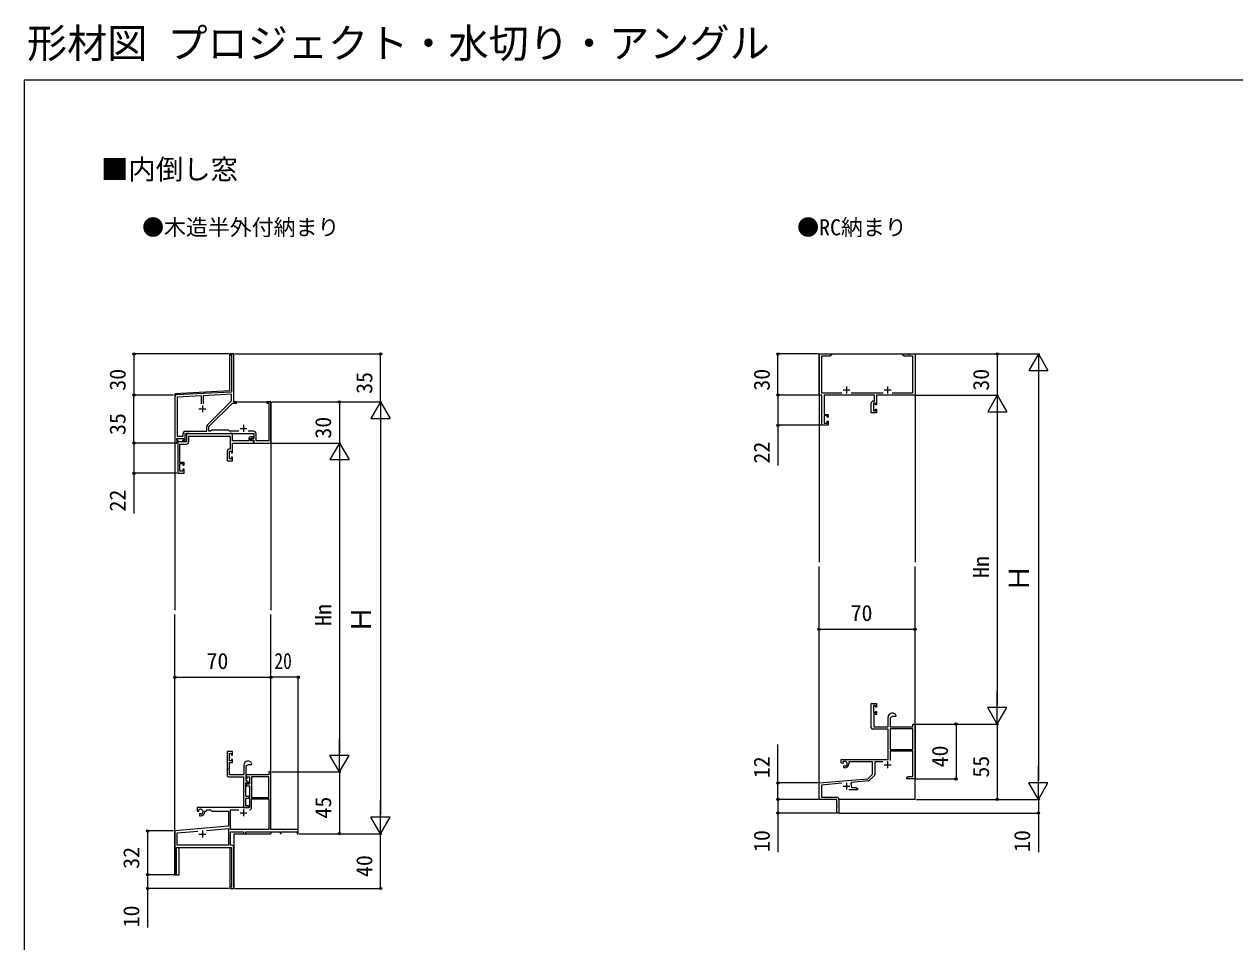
# Model space of a CAD drawing. Units: millimetres, scale not verified. Extents: x -700 to 700, y -1043 to 1038.
# Drawn here: x -700 to 183, y 368 to 1038 of the extents above; entities that cross this region are included whole.
import ezdxf
from ezdxf.enums import TextEntityAlignment as Align

# ---------------------------------------------------------------- set-up
doc = ezdxf.new("R2010")
doc.units = ezdxf.units.MM
doc.header["$LTSCALE"] = 6
for name, color, linetype in [('0-1_USER1', 3, 'Continuous'), ('0-2_YKK_11', 7, 'Continuous'), ('0-3_YKK_12', 2, 'Continuous'), ('0-4_YKK_D', 6, 'Continuous'), ('0-5_YKK_ZWAK', 7, 'Continuous')]:
    doc.layers.add(name, color=color, linetype=linetype)
doc.styles.add('ＭＳ ゴシック', font='')
doc.styles.get('ＭＳ ゴシック').set_extended_font_data('MS Gothic')

msp = doc.modelspace()

# ---------------------------------------------------------------- linework, layer by layer
at = {"layer": '0-2_YKK_11'}
for p, q in [((-102.5, 770.7), (-97.5, 770.7)), ((-100, 773.2), (-100, 768.2)), ((-96.65, 768.63), (-73.35, 768.63)), ((-72.5, 770.7), (-67.5, 770.7)), ((-70, 773.2), (-70, 768.2)), ((-572.5, 757), (-567.5, 757)), ((-570, 759.5), (-570, 754.5)), ((-542.5, 742.7), (-537.5, 742.7)), ((-540, 745.2), (-540, 740.2)), ((-579.87, 732.97), (-579.87, 737)), ((-532.67, 740.63), (-536.65, 740.63)), ((-551.9, 507), (-551.9, 489.37)), ((-72.5, 497.3), (-67.5, 497.3)), ((-70, 499.8), (-70, 494.8)), ((-79.663, 489.532), (-83.394, 485.801)), ((-536.493, 484.807), (-536.793, 485.107)), ((-102.5, 481.7), (-97.5, 481.7)), ((-100, 484.2), (-100, 479.2)), ((-105.5, 472.03), (-105.5, 462.75)), ((-542.5, 462.3), (-537.5, 462.3)), ((-540, 464.8), (-540, 459.8)), ((-572.5, 446.7), (-567.5, 446.7)), ((-570, 449.2), (-570, 444.2))]:
    msp.add_line(p, q, dxfattribs=at)
for points in [[(-543.35, 740.63), (-550.13, 740.63), (-551, 741.5), (-563.2, 741.5), (-564.07, 740.63), (-565.2, 740.63), (-565.2, 744), (-548.1, 761.1), (-545, 761.1), (-545, 762), (-547, 762), (-547, 776.042), (-547.12, 776.225), (-547.12, 776.775), (-547, 776.958), (-547, 777.042), (-547.12, 777.225), (-547.12, 777.775), (-547, 777.958), (-547, 797), (-550, 797), (-550, 796.1), (-548.63, 796.1), (-548.63, 769.168), (-589.052, 767.05)], [(-80.4, 762.6), (-79.63, 762.6), (-79.63, 767), (-116.37, 767), (-116.37, 752.8), (-113.4, 752.8), (-113.4, 750.9), (-114.2, 750.9), (-114.2, 752), (-116.37, 752), (-116.37, 746.5), (-114.2, 746.5), (-114.2, 747.9), (-113.4, 747.9), (-113.4, 745), (-118, 745), (-118, 767), (-120, 767), (-120, 797), (-111, 797), (-111, 796), (-112.091, 795.37), (-118.37, 795.37), (-118.37, 768.63), (-103.35, 768.63)], [(-66.65, 768.63), (-51.63, 768.63), (-51.63, 795.37), (-57.909, 795.37), (-59, 796), (-59, 797), (-55.458, 797), (-55.275, 796.88), (-54.725, 796.88), (-54.542, 797), (-54.458, 797), (-54.275, 796.88), (-53.725, 796.88), (-53.542, 797), (-50, 797), (-50, 767), (-78, 767), (-78, 759.8), (-78.8, 759.8), (-78.8, 760.97), (-80.27, 760.97), (-80.27, 755.5), (-78.8, 755.5), (-78.8, 756.8), (-78, 756.8), (-78, 754), (-81.9, 754), (-81.9, 761.1)], [(-590, 766.051), (-590, 732), (-588.7, 732), (-588.7, 733), (-587.6, 733), (-587.6, 733.8), (-588.7, 733.8), (-588.7, 735.3), (-583.5, 735.3), (-583.5, 733.8), (-584.6, 733.8), (-584.6, 733), (-582.5, 733), (-582.5, 739), (-532.5, 739), (-532.5, 735.2), (-534.3, 735.2), (-534.3, 734), (-532.5, 734), (-532.5, 732), (-520, 732), (-520, 762), (-523, 762), (-523, 761.1), (-521.63, 761.1), (-521.63, 733.63), (-530.87, 733.63), (-530.87, 738.83)], [(-570.65, 760.7), (-570.65, 766.382), (-588.37, 765.453), (-588.37, 736.93), (-584.13, 736.93), (-584.13, 738.83)], [(-566.303, 745.202), (-548.63, 762.875), (-548.63, 767.536), (-569.35, 766.45), (-569.35, 760.7)], [(-582.33, 740.63), (-566.83, 740.63), (-566.83, 743.93)], [(-536, 735.5), (-536, 733.63), (-538.042, 733.63), (-538.225, 733.51), (-538.775, 733.51), (-538.958, 733.63), (-539.042, 733.63), (-539.225, 733.51), (-539.775, 733.51), (-539.958, 733.63), (-548, 733.63), (-548, 739), (-549.63, 739), (-550, 738.63), (-563.606, 738.63), (-563.9, 738.8), (-564.9, 738.8), (-565.194, 738.63), (-579.5, 738.63), (-579.87, 739), (-581.5, 739), (-581.5, 732.8), (-588, 732.8), (-588, 710), (-583.4, 710), (-583.4, 712.9), (-584.2, 712.9), (-584.2, 711.5), (-586.37, 711.5), (-586.37, 717), (-584.2, 717), (-584.2, 715.9), (-583.4, 715.9), (-583.4, 717.8), (-586.37, 717.8), (-586.37, 731.17), (-581.67, 731.17)], [(-579.87, 737), (-549.63, 737), (-549.63, 727.6), (-550.4, 727.6)], [(-551.9, 726.1), (-551.9, 719), (-548, 719), (-548, 721.8), (-548.8, 721.8), (-548.8, 720.5), (-550.27, 720.5), (-550.27, 725.97), (-548.8, 725.97), (-548.8, 724.8), (-548, 724.8), (-548, 732), (-532.5, 732), (-532.5, 733.63), (-534.8, 733.63), (-534.8, 735.3), (-532.8, 735.3), (-532.8, 736.5), (-535, 736.5)], [(-81.9, 524.2), (-81.9, 542), (-78, 542), (-78, 539.2), (-78.8, 539.2), (-78.8, 540.5), (-80.27, 540.5), (-80.27, 535.1), (-78.8, 535.1), (-78.8, 536.2), (-78, 536.2), (-78, 533.9), (-80.1, 533.9), (-80.1, 525), (-69.7, 525), (-69.7, 532)], [(-63.835, 532.889), (-64.121, 532.5), (-66.4, 532.5), (-68.07, 531.536), (-68.07, 525), (-51.63, 525), (-51.63, 527), (-50, 527), (-50, 487), (-52.042, 487), (-52.225, 487.12), (-52.775, 487.12), (-52.958, 487), (-53.042, 487), (-53.225, 487.12), (-53.775, 487.12), (-53.958, 487), (-56, 487), (-56, 488), (-54.909, 488.63), (-51.63, 488.63), (-51.63, 507.3), (-68.07, 507.3), (-68.07, 500.424)], [(-102.565, 499.281), (-102.527, 498.822), (-102.55, 498.318), (-102.9, 498.115), (-103.8, 498.635), (-103.8, 501), (-69.7, 501), (-69.7, 523.2), (-80.9, 523.2)], [(-539.7, 497), (-539.7, 490), (-550.27, 490), (-550.27, 493.042), (-550.39, 493.225), (-550.39, 493.775), (-550.27, 493.958), (-550.27, 494.042), (-550.39, 494.225), (-550.39, 494.775), (-550.27, 494.958), (-550.27, 498.9), (-548, 498.9), (-548, 501.2), (-548.8, 501.2), (-548.8, 500.1), (-550.27, 500.1), (-550.27, 505.5), (-548.8, 505.5), (-548.8, 504.2), (-548, 504.2), (-548, 507), (-551.9, 507)], [(-537.5, 485.4), (-538, 485.4), (-538, 490), (-538.07, 492.005), (-538.07, 496.536), (-536.4, 497.5), (-534.121, 497.5), (-533.835, 497.889)], [(-107, 462.75), (-107, 466.542), (-106.88, 466.725), (-106.88, 467.275), (-107, 467.458), (-107, 472), (-120, 472), (-120, 484), (-84.384, 487.116), (-81, 490.5), (-81, 499.37), (-98.3, 499.37), (-98.3, 498)], [(-101.3, 495), (-102, 495), (-102, 496.557), (-101.65, 496.759), (-101.201, 496.526), (-100.823, 496.264)], [(-73.458, 499.37), (-79.37, 499.37), (-79.37, 490.239)], [(-520, 450), (-520, 492), (-521.63, 492), (-521.63, 490), (-538, 490), (-538, 487.2), (-537.2, 487.2), (-537.2, 488.37), (-535.7, 488.37), (-535.7, 483.1), (-537.2, 483.1), (-537.2, 484.2), (-538, 484.2), (-538, 481.9), (-535.7, 481.9), (-535.7, 466), (-573.8, 466), (-573.8, 463.635), (-572.9, 463.115), (-572.55, 463.318), (-572.527, 463.822), (-572.565, 464.281)], [(-550.9, 488.37), (-539.9, 488.37), (-539.9, 477.958), (-539.78, 477.775), (-539.78, 477.225), (-539.9, 477.042), (-539.9, 470.958), (-539.78, 470.775), (-539.78, 470.225), (-539.9, 470.042), (-539.9, 466), (-536.2, 466), (-535.7, 466.5), (-535.7, 467.2), (-538.27, 467.2), (-538.27, 472.8), (-535.9, 472.8), (-535.9, 474), (-538.27, 474), (-538.27, 484.2), (-537.3, 484.2), (-537, 483.9), (-537, 483.4), (-536.2, 483.4), (-536.2, 484.1)], [(-103.37, 483.819), (-118.37, 482.506), (-118.37, 473.63), (-107.1, 473.63)], [(-96.3, 481.7), (-96.3, 480.63), (-93.091, 480.63), (-92, 480), (-92, 479), (-98.35, 479)], [(-84.014, 485.512), (-96.48, 484.421), (-96.861, 483.659)], [(-534.07, 465.97), (-534.07, 472.3), (-521.63, 472.3), (-521.63, 450), (-549.37, 450), (-549.37, 464.37), (-543.35, 464.37)], [(-568.3, 463), (-568.3, 463.5), (-567, 463.5), (-567, 464.37), (-564.07, 464.37), (-563.2, 463.5), (-551, 463.5), (-551, 452.412), (-590, 449), (-590, 417.6)], [(-570.823, 461.264), (-571.201, 461.526), (-571.65, 461.759), (-572, 461.557), (-572, 460), (-571.3, 460)], [(-567.049, 449.372), (-551, 450.776), (-551, 438.63), (-588.37, 438.63), (-588.37, 447.506), (-573.37, 448.819)], [(-548.8, 438.63), (-549.37, 438.63), (-549.37, 448.37), (-540, 448.37), (-540, 447), (-538.37, 447), (-538.37, 448.37), (-513.3, 448.37), (-513.3, 447.2), (-512.5, 447.2), (-512.5, 448.37), (-500.9, 448.37), (-500.9, 447), (-500, 447), (-500, 450), (-520, 450)], [(-588.8, 417.6), (-588.8, 437), (-548.63, 437), (-548.63, 407.9), (-550, 407.9), (-550, 407), (-547, 407), (-547, 426.042), (-547.12, 426.225), (-547.12, 426.775), (-547, 426.958), (-547, 427.042), (-547.12, 427.225), (-547.12, 427.775), (-547, 427.958), (-547, 436.83)]]:
    msp.add_lwpolyline(points, dxfattribs=at)
for points in [[(-51.63, 523.37), (-68.07, 523.37), (-68.07, 508.5), (-51.63, 508.5)], [(-534.07, 488.37), (-534.07, 473.5), (-521.63, 473.5), (-521.63, 488.37)]]:
    msp.add_lwpolyline(points, close=True, dxfattribs=at)
for centre, radius, start, end in [((-589, 766.051), 1, 93.00003, 180), ((-80.4, 761.1), 1.5, 90.00001, 179.99999), ((-565.03, 743.93), 1.8, 134.99999, 179.99998), ((-582.33, 738.83), 1.8, 90.00001, 179.99999), ((-535, 735.5), 1, 90.00001, 179.99999), ((-532.67, 738.83), 1.8, 0.00001, 89.99999), ((-581.67, 732.97), 1.8, 270.00001, 359.99999), ((-550.4, 726.1), 1.5, 90.00001, 179.99999), ((-66.7, 532), 3, 17.23529, 180), ((-80.9, 524.2), 1, 180.00001, 269.99999), ((-536.7, 497), 3, 17.23529, 180), ((-101.3, 498), 1.8, 285.36688, 134.63312), ((-101.3, 498), 3, 270.00001, 359.99999), ((-550.9, 489.37), 1, 180.00001, 269.99999), ((-80.37, 490.239), 1, 315, 359.99999), ((-537.5, 484.4), 1, 45.00003, 90.00002), ((-537.2, 484.1), 1, 359.99998, 44.99997), ((-100, 481.7), 3.7, 0, 31.96331), ((-84.101, 486.508), 1, 275, 315.00002), ((-107.1, 472.03), 1.6, 0.00001, 89.99999), ((-571.3, 463), 1.8, 285.36688, 134.63312), ((-571.3, 463), 3, 270.00001, 359.99999), ((-535.67, 465.97), 1.6, 270.00001, 359.99999), ((-106.25, 462.75), 0.75, 179.99999, 0.00001), ((-548.8, 436.83), 1.8, 0.00001, 89.99999), ((-589.4, 417.6), 0.6, 179.99999, 0.00001)]:
    msp.add_arc(centre, radius, start, end, dxfattribs=at)
at = {"layer": '0-3_YKK_12'}
for p, q in [((-550, 797), (-547, 797)), ((-550, 770.098), (-550, 797)), ((-547, 762), (-547, 797)), ((-120, 797), (-50, 797)), ((-120, 797), (-120, 645)), ((-50, 797), (-50, 645)), ((-550, 770.098), (-590, 768.001)), ((-590, 768.001), (-590, 610)), ((-547, 762), (-520, 762)), ((-520, 732.3), (-520, 762)), ((-520, 761.7), (-520, 610)), ((-120, 472), (-120, 642)), ((-50, 472), (-50, 642)), ((-590, 417), (-590, 607)), ((-520, 491.7), (-520, 607)), ((-119.7, 472), (-120, 472)), ((-50, 472), (-105.5, 472)), ((-547, 447), (-520, 447)), ((-547, 447), (-547, 407)), ((-520, 448.37), (-520, 447)), ((-550, 437), (-550, 407)), ((-550, 407), (-547, 407))]:
    msp.add_line(p, q, dxfattribs=at)
msp.add_lwpolyline([(-590, 417), (-587, 417), (-587, 437)], dxfattribs=at)
at = {"layer": '0-4_YKK_D'}
for p, q in [((-550.7, 797), (-621, 797)), ((-620, 797), (-620, 767)), ((-546.3, 797), (-439, 797)), ((-440, 762), (-440, 797)), ((-120.5, 797), (-151, 797)), ((-150, 767), (-150, 797)), ((-49.5, 797), (11, 797)), ((-49.5, 797), (41, 797)), ((10, 797), (10, 767)), ((40, 797), (33, 784.876)), ((40, 797), (47, 784.876)), ((40, 797), (40, 772.751)), ((33, 784.876), (47, 784.876)), ((40, 783), (40, 486)), ((-591, 767), (-621, 767)), ((-591, 767), (-621, 767)), ((-620, 732), (-620, 767)), ((-519.3, 762), (-469, 762)), ((-519.3, 762), (-439, 762)), ((-519.3, 762), (-439, 762)), ((-470, 762), (-470, 732)), ((-440, 762), (-447, 749.876)), ((-440, 762), (-433, 749.876)), ((-440, 762), (-440, 737.751)), ((-120.7, 767), (-151, 767)), ((-120.7, 767), (-151, 767)), ((-49.226, 767), (11, 767)), ((-49.226, 767), (11, 767)), ((10, 767), (3, 754.876)), ((10, 767), (17, 754.876)), ((10, 767), (10, 742.751)), ((3, 754.876), (17, 754.876)), ((10, 753), (10, 541)), ((-447, 749.876), (-433, 749.876)), ((-440, 748), (-440, 461)), ((-118.7, 745), (-151, 745)), ((-590.7, 732), (-621, 732)), ((-590.7, 732), (-621, 732)), ((-519.3, 732), (-469, 732)), ((-519.3, 732), (-469, 732)), ((-470, 732), (-477, 719.876)), ((-470, 732), (-463, 719.876)), ((-470, 732), (-470, 707.751)), ((-477, 719.876), (-463, 719.876)), ((-470, 718), (-470, 506)), ((-588.7, 710), (-621, 710)), ((-120, 596.118), (-50, 596.118)), ((-590, 561.118), (-520, 561.118)), ((-500, 561.118), (-520, 561.118)), ((-500, 450.7), (-500, 562.118)), ((10, 527), (10, 551.249)), ((10, 527), (3, 539.124)), ((17, 539.124), (3, 539.124)), ((10, 527), (17, 539.124)), ((-49.3, 527), (11, 527)), ((-49.3, 527), (11, 527)), ((-49.3, 527), (-19, 527)), ((-20, 527), (-20, 487)), ((10, 527), (10, 472)), ((-470, 492), (-470, 516.249)), ((-470, 492), (-477, 504.124)), ((-463, 504.124), (-477, 504.124)), ((-470, 492), (-463, 504.124)), ((40, 472), (40, 496.249)), ((-519.3, 492), (-469, 492)), ((-519.3, 492), (-469, 492)), ((-470, 492), (-470, 447)), ((-49.5, 487), (-19, 487)), ((-121, 484), (-151, 484)), ((40, 472), (33, 484.124)), ((47, 484.124), (33, 484.124)), ((40, 472), (47, 484.124)), ((-440, 447), (-440, 471.249)), ((-120.7, 472), (-151, 472)), ((-120.7, 472), (-151, 472)), ((-49, 472), (11, 472)), ((-49, 472), (41, 472)), ((-49, 472), (41, 472)), ((-107.25, 462), (-151, 462)), ((-105.25, 462), (41, 462)), ((-440, 447), (-447, 459.124)), ((-433, 459.124), (-447, 459.124)), ((-440, 447), (-433, 459.124)), ((-591, 449), (-611, 449)), ((-610, 449), (-610, 417)), ((-499.45, 447), (-469, 447)), ((-499.45, 447), (-439, 447)), ((-499.45, 447), (-439, 447)), ((-440, 407), (-440, 447)), ((-590.4, 417), (-611, 417)), ((-590.4, 417), (-611, 417)), ((-550.7, 407), (-611, 407)), ((-546.3, 407), (-439, 407))]:
    msp.add_line(p, q, dxfattribs=at)
for points in [[(-150, 767), (-150, 745), (-150, 715.691)], [(-620, 732), (-620, 710), (-620, 680.691)], [(-150, 472), (-150, 484), (-150, 512.036)], [(-150, 472), (-150, 462), (-150, 433.6)], [(40, 472), (40, 462), (40, 433.6)], [(-610, 417), (-610, 407), (-610, 378.6)]]:
    msp.add_lwpolyline(points, dxfattribs=at)
for centre in [(-620, 797), (-440, 797), (-150, 797), (10, 797), (-620, 767), (-620, 767), (-470, 762), (-150, 767), (-150, 767), (-150, 745), (-620, 732), (-620, 732), (-620, 710), (-120, 596.118), (-50, 596.118), (-590, 561.118), (-520, 561.118), (-520, 561.118), (-500, 561.118), (-20, 527), (-20, 487), (-150, 484), (-150, 472), (-150, 472), (10, 472), (-150, 462), (40, 462), (-610, 449), (-470, 447), (-610, 417), (-610, 417), (-610, 407), (-440, 407)]:
    msp.add_circle(centre, 0.85, dxfattribs=at)
at = {"layer": '0-5_YKK_ZWAK'}
for q in [(-700, -1043), (700, 997)]:
    msp.add_line((-700, 997), q, dxfattribs=at)

# ---------------------------------------------------------------- texts
at = {"layer": '0-1_USER1', "style": 'ＭＳ ゴシック'}
for s, height, p in [('形材図 プロジェクト・水切り・アングル', 21.48, (-697.997, 1006.496)), ('■内倒し窓', 14.66, (-644, 920)), ('●木造半外付納まり', 11.73, (-614, 880)), (' ●RC納まり', 11.73, (-144, 880))]:
    msp.add_text(s, height=height, dxfattribs=at).set_placement(p, align=Align.BOTTOM_LEFT)
at = {"layer": '0-4_YKK_D', "style": 'ＭＳ ゴシック'}
for s, height, p in [('30', 11.73, (-622.5, 770.182)), ('35', 11.73, (-442.5, 767.864)), ('30', 11.73, (-152.5, 770.182)), ('30', 11.73, (7.5, 770.182)), ('35', 11.73, (-622.5, 737.864)), ('30', 11.73, (-472.5, 735.182)), ('22', 11.73, (-152.5, 717.009)), ('22', 11.73, (-622.5, 682.009)), ('Hn', 11.73, (7.5, 633.591)), ('Ｈ', 14.66, (37.5, 623.364)), ('Hn', 11.73, (-472.5, 598.591)), ('Ｈ', 14.66, (-442.5, 593.364)), ('40', 11.73, (-22.5, 495.364)), ('12', 11.73, (-152.5, 487.445)), ('55', 11.73, (7.5, 487.864)), ('45', 11.73, (-472.5, 458.045)), ('10', 11.73, (-152.5, 433.645)), ('10', 11.73, (37.5, 433.645)), ('32', 11.73, (-612.5, 421.364)), ('40', 11.73, (-442.5, 415.364)), ('10', 11.73, (-612.5, 378.645))]:
    msp.add_text(s, height=height, rotation=90, dxfattribs=at).set_placement(p, align=Align.BOTTOM_LEFT)
for p in [(-97, 598.618), (-567, 563.618)]:
    msp.add_text('70', height=11.73, dxfattribs=at).set_placement(p, align=Align.BOTTOM_LEFT)
at = {"layer": '0-4_YKK_D', "style": 'ＭＳ ゴシック', "width": 0.8}
msp.add_text('20', height=11.73, dxfattribs=at).set_placement((-517.489, 563.618), align=Align.BOTTOM_LEFT)

doc.saveas('drawing.dxf')
